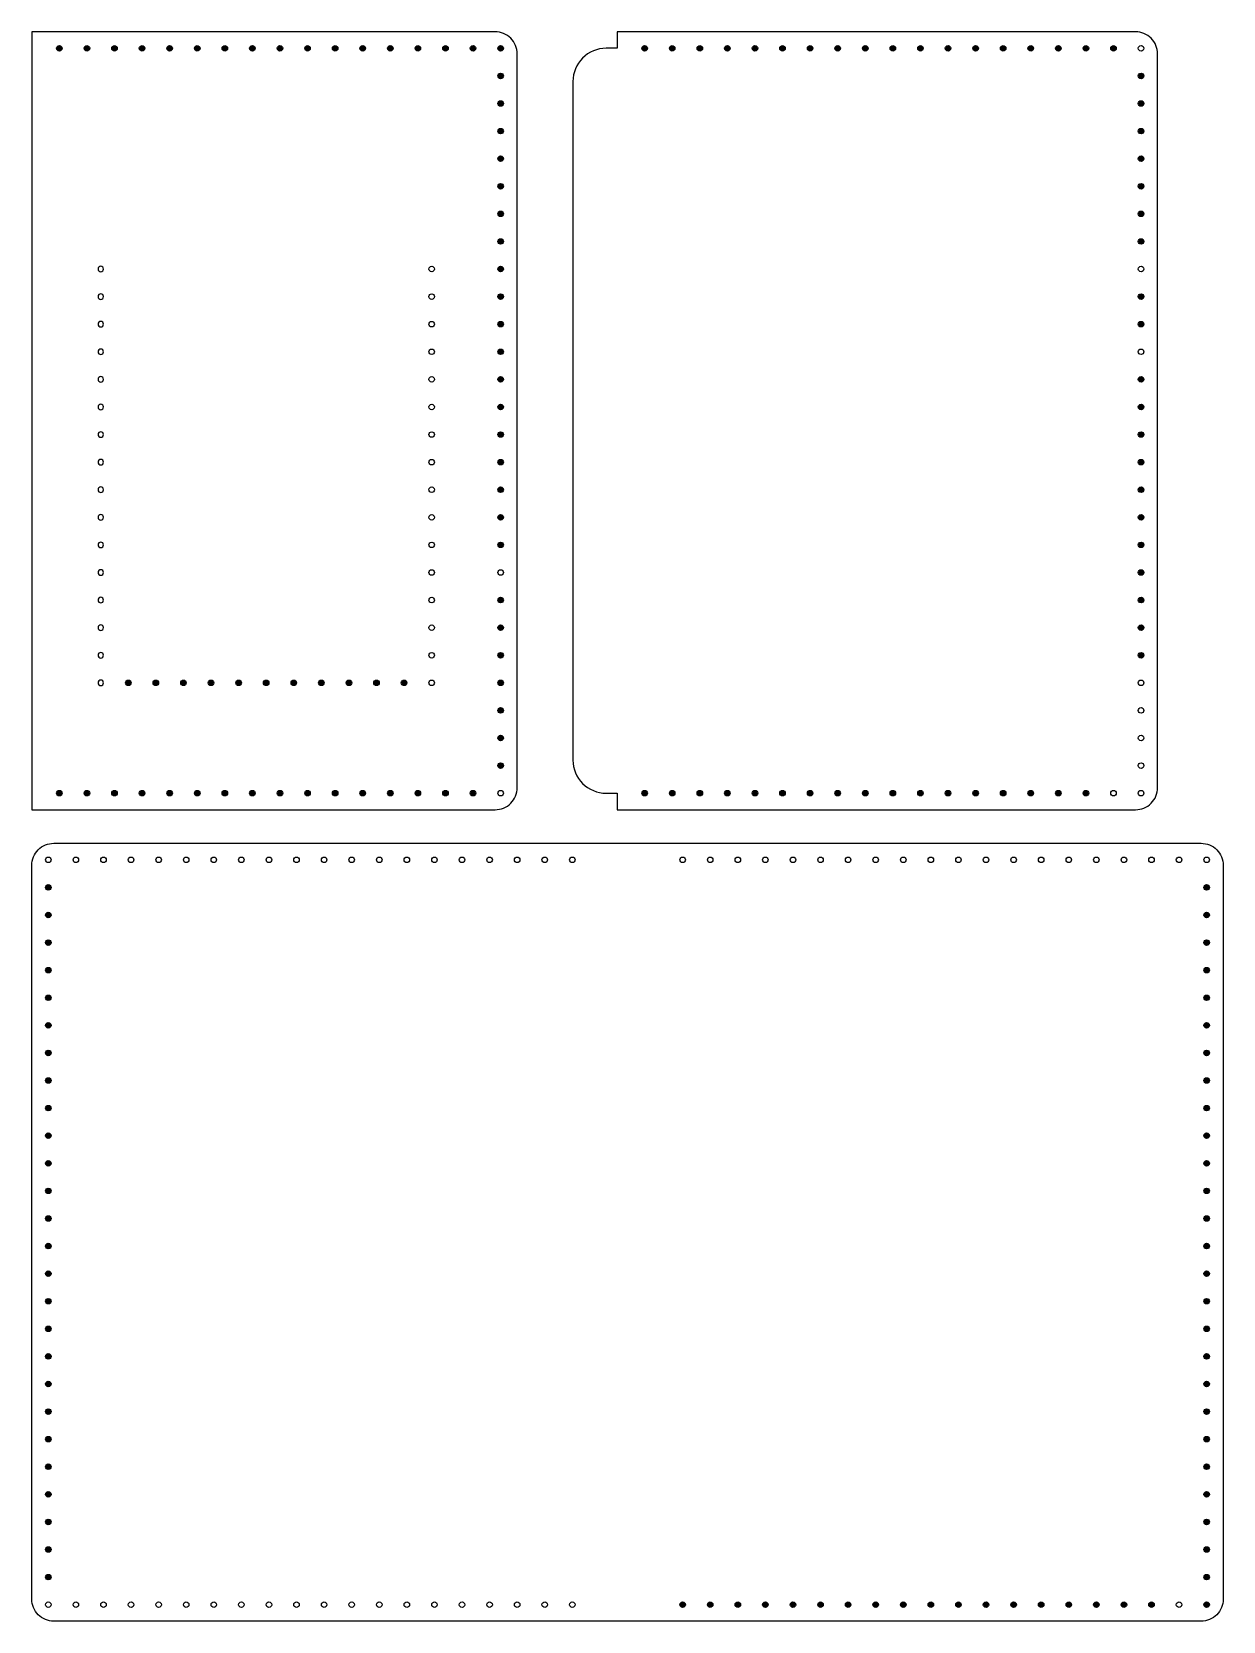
# Model space of a CAD drawing. Header units: inches. Extents: x 32 to 248, y 17 to 524.
# Drawn here: x 32.3 to 248.3, y 16.5 to 304.6 of the extents above; entities that cross this region are included whole.
import ezdxf

# ---------------------------------------------------------------- set-up
doc = ezdxf.new("R2010")
doc.units = ezdxf.units.IN
doc.header["$MEASUREMENT"] = 0

# ---------------------------------------------------------------- blocks, each defined once
blk = doc.blocks.new('*U39')
blk.add_circle((0, 0), 0.5)
blk = doc.blocks.new('*U40')
at = {"color": 0, "linetype": 'ByBlock', "lineweight": -2, "transparency": 16777216, "rotation": 180}
for p in [(150.28, 154.54), (155.28, 154.54), (160.28, 154.54), (165.28, 154.54), (170.28, 154.54), (175.28, 154.54), (180.28, 154.54), (185.28, 154.54), (190.28, 154.54), (195.28, 154.54), (200.28, 154.54), (205.28, 154.54), (210.28, 154.54), (215.28, 154.54), (220.28, 154.54), (225.28, 154.54), (230.28, 154.54), (235.28, 154.54), (240.28, 154.54), (245.28, 154.54)]:
    blk.add_blockref('*U39', p, dxfattribs=at)
blk = doc.blocks.new('*U45')
blk.add_circle((0, 0), 0.5)
blk = doc.blocks.new('*U47')
at = {"color": 0, "linetype": 'ByBlock', "lineweight": -2, "transparency": 16777216, "rotation": 180}
for p in [(150.28, 154.54), (155.28, 154.54), (160.28, 154.54), (165.28, 154.54), (170.28, 154.54), (175.28, 154.54), (180.28, 154.54), (185.28, 154.54), (190.28, 154.54), (195.28, 154.54), (200.28, 154.54), (205.28, 154.54), (210.28, 154.54), (215.28, 154.54), (220.28, 154.54), (225.28, 154.54), (230.28, 154.54), (235.28, 154.54), (240.28, 154.54), (245.28, 154.54)]:
    blk.add_blockref('*U45', p, dxfattribs=at)
blk = doc.blocks.new('*U48')
blk.add_circle((0, 0), 0.5)
blk = doc.blocks.new('*U49')
at = {"color": 0, "linetype": 'ByBlock', "lineweight": -2, "transparency": 16777216, "rotation": 90}
for p in [(104.78, 261.62), (104.78, 256.62), (104.78, 251.62), (104.78, 246.62), (104.78, 241.62), (104.78, 236.62), (104.78, 231.62), (104.78, 226.62), (104.78, 221.62), (104.78, 216.62), (104.78, 211.62), (104.78, 206.62), (104.78, 201.62), (104.78, 196.62), (104.78, 191.62), (104.78, 186.62)]:
    blk.add_blockref('*U48', p, dxfattribs=at)
blk = doc.blocks.new('*U50')
blk.add_circle((0, 0), 0.5)
blk = doc.blocks.new('*U52')
at = {"color": 0, "linetype": 'ByBlock', "lineweight": -2, "transparency": 16777216, "rotation": 90}
for p in [(104.78, 261.62), (104.78, 256.62), (104.78, 251.62), (104.78, 246.62), (104.78, 241.62), (104.78, 236.62), (104.78, 231.62), (104.78, 226.62), (104.78, 221.62), (104.78, 216.62), (104.78, 211.62), (104.78, 206.62), (104.78, 201.62), (104.78, 196.62), (104.78, 191.62), (104.78, 186.62)]:
    blk.add_blockref('*U50', p, dxfattribs=at)

msp = doc.modelspace()

# ---------------------------------------------------------------- hatches: boundary and pattern name
h = msp.add_hatch(color=256)
h.dxf.hatch_style = 1
h.paths.add_polyline_path([(36.78, 301.62, -1), (37.78, 301.62, -1)])
h = msp.add_hatch(color=256)
h.dxf.hatch_style = 1
h.paths.add_polyline_path([(41.78, 301.62, -1), (42.78, 301.62, -1)])
h = msp.add_hatch(color=256)
h.dxf.hatch_style = 1
h.paths.add_polyline_path([(46.78, 301.62, -1), (47.78, 301.62, -1)])
h = msp.add_hatch(color=256)
h.dxf.hatch_style = 1
h.paths.add_polyline_path([(51.78, 301.62, -1), (52.78, 301.62, -1)])
h = msp.add_hatch(color=256)
h.dxf.hatch_style = 1
h.paths.add_polyline_path([(56.78, 301.62, -1), (57.78, 301.62, -1)])
h = msp.add_hatch(color=256)
h.dxf.hatch_style = 1
h.paths.add_polyline_path([(61.78, 301.62, -1), (62.78, 301.62, -1)])
h = msp.add_hatch(color=256)
h.dxf.hatch_style = 1
h.paths.add_polyline_path([(66.78, 301.62, -1), (67.78, 301.62, -1)])
h = msp.add_hatch(color=256)
h.dxf.hatch_style = 1
h.paths.add_polyline_path([(71.78, 301.62, -1), (72.78, 301.62, -1)])
h = msp.add_hatch(color=256)
h.dxf.hatch_style = 1
h.paths.add_polyline_path([(76.78, 301.62, -1), (77.78, 301.62, -1)])
h = msp.add_hatch(color=256)
h.dxf.hatch_style = 1
h.paths.add_polyline_path([(81.78, 301.62, -1), (82.78, 301.62, -1)])
h = msp.add_hatch(color=256)
h.dxf.hatch_style = 1
h.paths.add_polyline_path([(86.78, 301.62, -1), (87.78, 301.62, -1)])
h = msp.add_hatch(color=256)
h.dxf.hatch_style = 1
h.paths.add_polyline_path([(91.78, 301.62, -1), (92.78, 301.62, -1)])
h = msp.add_hatch(color=256)
h.dxf.hatch_style = 1
h.paths.add_polyline_path([(96.78, 301.62, -1), (97.78, 301.62, -1)])
h = msp.add_hatch(color=256)
h.dxf.hatch_style = 1
h.paths.add_polyline_path([(101.78, 301.62, -1), (102.78, 301.62, -1)])
h = msp.add_hatch(color=256)
h.dxf.hatch_style = 1
h.paths.add_polyline_path([(106.78, 301.62, -1), (107.78, 301.62, -1)])
h = msp.add_hatch(color=256)
h.dxf.hatch_style = 1
h.paths.add_polyline_path([(111.78, 301.62, -1), (112.78, 301.62, -1)])
h = msp.add_hatch(color=256)
h.dxf.hatch_style = 1
h.paths.add_polyline_path([(116.78, 301.62, -1), (117.78, 301.62, -1)])
h = msp.add_hatch(color=256)
h.dxf.hatch_style = 1
h.paths.add_polyline_path([(117.78, 301.62, 1), (116.78, 301.62, 1)])
h = msp.add_hatch(color=256)
h.dxf.hatch_style = 1
h.paths.add_polyline_path([(142.89, 301.62, -1), (143.89, 301.62, -1)])
h = msp.add_hatch(color=256)
h.dxf.hatch_style = 1
h.paths.add_polyline_path([(147.89, 301.62, -1), (148.89, 301.62, -1)])
h = msp.add_hatch(color=256)
h.dxf.hatch_style = 1
h.paths.add_polyline_path([(152.89, 301.62, -1), (153.89, 301.62, -1)])
h = msp.add_hatch(color=256)
h.dxf.hatch_style = 1
h.paths.add_polyline_path([(157.89, 301.62, -1), (158.89, 301.62, -1)])
h = msp.add_hatch(color=256)
h.dxf.hatch_style = 1
h.paths.add_polyline_path([(162.89, 301.62, -1), (163.89, 301.62, -1)])
h = msp.add_hatch(color=256)
h.dxf.hatch_style = 1
h.paths.add_polyline_path([(167.89, 301.62, -1), (168.89, 301.62, -1)])
h = msp.add_hatch(color=256)
h.dxf.hatch_style = 1
h.paths.add_polyline_path([(172.89, 301.62, -1), (173.89, 301.62, -1)])
h = msp.add_hatch(color=256)
h.dxf.hatch_style = 1
h.paths.add_polyline_path([(177.89, 301.62, -1), (178.89, 301.62, -1)])
h = msp.add_hatch(color=256)
h.dxf.hatch_style = 1
h.paths.add_polyline_path([(182.89, 301.62, -1), (183.89, 301.62, -1)])
h = msp.add_hatch(color=256)
h.dxf.hatch_style = 1
h.paths.add_polyline_path([(187.89, 301.62, -1), (188.89, 301.62, -1)])
h = msp.add_hatch(color=256)
h.dxf.hatch_style = 1
h.paths.add_polyline_path([(192.89, 301.62, -1), (193.89, 301.62, -1)])
h = msp.add_hatch(color=256)
h.dxf.hatch_style = 1
h.paths.add_polyline_path([(197.89, 301.62, -1), (198.89, 301.62, -1)])
h = msp.add_hatch(color=256)
h.dxf.hatch_style = 1
h.paths.add_polyline_path([(202.89, 301.62, -1), (203.89, 301.62, -1)])
h = msp.add_hatch(color=256)
h.dxf.hatch_style = 1
h.paths.add_polyline_path([(207.89, 301.62, -1), (208.89, 301.62, -1)])
h = msp.add_hatch(color=256)
h.dxf.hatch_style = 1
h.paths.add_polyline_path([(212.89, 301.62, -1), (213.89, 301.62, -1)])
h = msp.add_hatch(color=256)
h.dxf.hatch_style = 1
h.paths.add_polyline_path([(217.89, 301.62, -1), (218.89, 301.62, -1)])
h = msp.add_hatch(color=256)
h.dxf.hatch_style = 1
h.paths.add_polyline_path([(222.89, 301.62, -1), (223.89, 301.62, -1)])
h = msp.add_hatch(color=256)
h.dxf.hatch_style = 1
h.paths.add_polyline_path([(227.89, 301.62, -1), (228.89, 301.62, -1)])
h = msp.add_hatch(color=256)
h.dxf.hatch_style = 1
h.paths.add_polyline_path([(116.78, 296.62, -1), (117.78, 296.62, -1)])
h = msp.add_hatch(color=256)
h.dxf.hatch_style = 1
h.paths.add_polyline_path([(117.78, 296.62, 1), (116.78, 296.62, 1)])
h = msp.add_hatch(color=256)
h.dxf.hatch_style = 1
h.paths.add_polyline_path([(232.89, 296.62, -1), (233.89, 296.62, -1)])
h = msp.add_hatch(color=256)
h.dxf.hatch_style = 1
h.paths.add_polyline_path([(233.89, 296.62, 1), (232.89, 296.62, 1)])
h = msp.add_hatch(color=256)
h.dxf.hatch_style = 1
h.paths.add_polyline_path([(116.78, 291.62, -1), (117.78, 291.62, -1)])
h = msp.add_hatch(color=256)
h.dxf.hatch_style = 1
h.paths.add_polyline_path([(117.78, 291.62, 1), (116.78, 291.62, 1)])
h = msp.add_hatch(color=256)
h.dxf.hatch_style = 1
h.paths.add_polyline_path([(232.89, 291.62, -1), (233.89, 291.62, -1)])
h = msp.add_hatch(color=256)
h.dxf.hatch_style = 1
h.paths.add_polyline_path([(233.89, 291.62, 1), (232.89, 291.62, 1)])
h = msp.add_hatch(color=256)
h.dxf.hatch_style = 1
h.paths.add_polyline_path([(116.78, 286.62, -1), (117.78, 286.62, -1)])
h = msp.add_hatch(color=256)
h.dxf.hatch_style = 1
h.paths.add_polyline_path([(117.78, 286.62, 1), (116.78, 286.62, 1)])
h = msp.add_hatch(color=256)
h.dxf.hatch_style = 1
h.paths.add_polyline_path([(232.89, 286.62, -1), (233.89, 286.62, -1)])
h = msp.add_hatch(color=256)
h.dxf.hatch_style = 1
h.paths.add_polyline_path([(233.89, 286.62, 1), (232.89, 286.62, 1)])
h = msp.add_hatch(color=256)
h.dxf.hatch_style = 1
h.paths.add_polyline_path([(116.78, 281.62, -1), (117.78, 281.62, -1)])
h = msp.add_hatch(color=256)
h.dxf.hatch_style = 1
h.paths.add_polyline_path([(117.78, 281.62, 1), (116.78, 281.62, 1)])
h = msp.add_hatch(color=256)
h.dxf.hatch_style = 1
h.paths.add_polyline_path([(232.89, 281.62, -1), (233.89, 281.62, -1)])
h = msp.add_hatch(color=256)
h.dxf.hatch_style = 1
h.paths.add_polyline_path([(233.89, 281.62, 1), (232.89, 281.62, 1)])
h = msp.add_hatch(color=256)
h.dxf.hatch_style = 1
h.paths.add_polyline_path([(116.78, 276.62, -1), (117.78, 276.62, -1)])
h = msp.add_hatch(color=256)
h.dxf.hatch_style = 1
h.paths.add_polyline_path([(117.78, 276.62, 1), (116.78, 276.62, 1)])
h = msp.add_hatch(color=256)
h.dxf.hatch_style = 1
h.paths.add_polyline_path([(232.89, 276.62, -1), (233.89, 276.62, -1)])
h = msp.add_hatch(color=256)
h.dxf.hatch_style = 1
h.paths.add_polyline_path([(233.89, 276.62, 1), (232.89, 276.62, 1)])
h = msp.add_hatch(color=256)
h.dxf.hatch_style = 1
h.paths.add_polyline_path([(116.78, 271.62, -1), (117.78, 271.62, -1)])
h = msp.add_hatch(color=256)
h.dxf.hatch_style = 1
h.paths.add_polyline_path([(117.78, 271.62, 1), (116.78, 271.62, 1)])
h = msp.add_hatch(color=256)
h.dxf.hatch_style = 1
h.paths.add_polyline_path([(232.89, 271.62, -1), (233.89, 271.62, -1)])
h = msp.add_hatch(color=256)
h.dxf.hatch_style = 1
h.paths.add_polyline_path([(233.89, 271.62, 1), (232.89, 271.62, 1)])
h = msp.add_hatch(color=256)
h.dxf.hatch_style = 1
h.paths.add_polyline_path([(116.78, 266.62, -1), (117.78, 266.62, -1)])
h = msp.add_hatch(color=256)
h.dxf.hatch_style = 1
h.paths.add_polyline_path([(117.78, 266.62, 1), (116.78, 266.62, 1)])
h = msp.add_hatch(color=256)
h.dxf.hatch_style = 1
h.paths.add_polyline_path([(232.89, 266.62, -1), (233.89, 266.62, -1)])
h = msp.add_hatch(color=256)
h.dxf.hatch_style = 1
h.paths.add_polyline_path([(233.89, 266.62, 1), (232.89, 266.62, 1)])
h = msp.add_hatch(color=256)
h.dxf.hatch_style = 1
h.paths.add_polyline_path([(116.78, 261.62, -1), (117.78, 261.62, -1)])
h = msp.add_hatch(color=256)
h.dxf.hatch_style = 1
h.paths.add_polyline_path([(117.78, 261.62, 1), (116.78, 261.62, 1)])
h = msp.add_hatch(color=256)
h.dxf.hatch_style = 1
h.paths.add_polyline_path([(116.78, 256.62, -1), (117.78, 256.62, -1)])
h = msp.add_hatch(color=256)
h.dxf.hatch_style = 1
h.paths.add_polyline_path([(117.78, 256.62, 1), (116.78, 256.62, 1)])
h = msp.add_hatch(color=256)
h.dxf.hatch_style = 1
h.paths.add_polyline_path([(232.89, 256.62, -1), (233.89, 256.62, -1)])
h = msp.add_hatch(color=256)
h.dxf.hatch_style = 1
h.paths.add_polyline_path([(233.89, 256.62, 1), (232.89, 256.62, 1)])
h = msp.add_hatch(color=256)
h.dxf.hatch_style = 1
h.paths.add_polyline_path([(116.78, 251.62, -1), (117.78, 251.62, -1)])
h = msp.add_hatch(color=256)
h.dxf.hatch_style = 1
h.paths.add_polyline_path([(117.78, 251.62, 1), (116.78, 251.62, 1)])
h = msp.add_hatch(color=256)
h.dxf.hatch_style = 1
h.paths.add_polyline_path([(232.89, 251.62, -1), (233.89, 251.62, -1)])
h = msp.add_hatch(color=256)
h.dxf.hatch_style = 1
h.paths.add_polyline_path([(233.89, 251.62, 1), (232.89, 251.62, 1)])
h = msp.add_hatch(color=256)
h.dxf.hatch_style = 1
h.paths.add_polyline_path([(116.78, 246.62, -1), (117.78, 246.62, -1)])
h = msp.add_hatch(color=256)
h.dxf.hatch_style = 1
h.paths.add_polyline_path([(116.78, 241.62, -1), (117.78, 241.62, -1)])
h = msp.add_hatch(color=256)
h.dxf.hatch_style = 1
h.paths.add_polyline_path([(117.78, 241.62, 1), (116.78, 241.62, 1)])
h = msp.add_hatch(color=256)
h.dxf.hatch_style = 1
h.paths.add_polyline_path([(232.89, 241.62, -1), (233.89, 241.62, -1)])
h = msp.add_hatch(color=256)
h.dxf.hatch_style = 1
h.paths.add_polyline_path([(233.89, 241.62, 1), (232.89, 241.62, 1)])
h = msp.add_hatch(color=256)
h.dxf.hatch_style = 1
h.paths.add_polyline_path([(116.78, 236.62, -1), (117.78, 236.62, -1)])
h = msp.add_hatch(color=256)
h.dxf.hatch_style = 1
h.paths.add_polyline_path([(117.78, 236.62, 1), (116.78, 236.62, 1)])
h = msp.add_hatch(color=256)
h.dxf.hatch_style = 1
h.paths.add_polyline_path([(232.89, 236.62, -1), (233.89, 236.62, -1)])
h = msp.add_hatch(color=256)
h.dxf.hatch_style = 1
h.paths.add_polyline_path([(233.89, 236.62, 1), (232.89, 236.62, 1)])
h = msp.add_hatch(color=256)
h.dxf.hatch_style = 1
h.paths.add_polyline_path([(116.78, 231.62, -1), (117.78, 231.62, -1)])
h = msp.add_hatch(color=256)
h.dxf.hatch_style = 1
h.paths.add_polyline_path([(117.78, 231.62, 1), (116.78, 231.62, 1)])
h = msp.add_hatch(color=256)
h.dxf.hatch_style = 1
h.paths.add_polyline_path([(232.89, 231.62, -1), (233.89, 231.62, -1)])
h = msp.add_hatch(color=256)
h.dxf.hatch_style = 1
h.paths.add_polyline_path([(233.89, 231.62, 1), (232.89, 231.62, 1)])
h = msp.add_hatch(color=256)
h.dxf.hatch_style = 1
h.paths.add_polyline_path([(116.78, 226.62, -1), (117.78, 226.62, -1)])
h = msp.add_hatch(color=256)
h.dxf.hatch_style = 1
h.paths.add_polyline_path([(117.78, 226.62, 1), (116.78, 226.62, 1)])
h = msp.add_hatch(color=256)
h.dxf.hatch_style = 1
h.paths.add_polyline_path([(232.89, 226.62, -1), (233.89, 226.62, -1)])
h = msp.add_hatch(color=256)
h.dxf.hatch_style = 1
h.paths.add_polyline_path([(233.89, 226.62, 1), (232.89, 226.62, 1)])
h = msp.add_hatch(color=256)
h.dxf.hatch_style = 1
h.paths.add_polyline_path([(116.78, 221.62, -1), (117.78, 221.62, -1)])
h = msp.add_hatch(color=256)
h.dxf.hatch_style = 1
h.paths.add_polyline_path([(117.78, 221.62, 1), (116.78, 221.62, 1)])
h = msp.add_hatch(color=256)
h.dxf.hatch_style = 1
h.paths.add_polyline_path([(232.89, 221.62, -1), (233.89, 221.62, -1)])
h = msp.add_hatch(color=256)
h.dxf.hatch_style = 1
h.paths.add_polyline_path([(233.89, 221.62, 1), (232.89, 221.62, 1)])
h = msp.add_hatch(color=256)
h.dxf.hatch_style = 1
h.paths.add_polyline_path([(116.78, 216.62, -1), (117.78, 216.62, -1)])
h = msp.add_hatch(color=256)
h.dxf.hatch_style = 1
h.paths.add_polyline_path([(117.78, 216.62, 1), (116.78, 216.62, 1)])
h = msp.add_hatch(color=256)
h.dxf.hatch_style = 1
h.paths.add_polyline_path([(232.89, 216.62, -1), (233.89, 216.62, -1)])
h = msp.add_hatch(color=256)
h.dxf.hatch_style = 1
h.paths.add_polyline_path([(233.89, 216.62, 1), (232.89, 216.62, 1)])
h = msp.add_hatch(color=256)
h.dxf.hatch_style = 1
h.paths.add_polyline_path([(116.78, 211.62, -1), (117.78, 211.62, -1)])
h = msp.add_hatch(color=256)
h.dxf.hatch_style = 1
h.paths.add_polyline_path([(117.78, 211.62, 1), (116.78, 211.62, 1)])
h = msp.add_hatch(color=256)
h.dxf.hatch_style = 1
h.paths.add_polyline_path([(232.89, 211.62, -1), (233.89, 211.62, -1)])
h = msp.add_hatch(color=256)
h.dxf.hatch_style = 1
h.paths.add_polyline_path([(233.89, 211.62, 1), (232.89, 211.62, 1)])
h = msp.add_hatch(color=256)
h.dxf.hatch_style = 1
h.paths.add_polyline_path([(232.89, 206.62, -1), (233.89, 206.62, -1)])
h = msp.add_hatch(color=256)
h.dxf.hatch_style = 1
h.paths.add_polyline_path([(233.89, 206.62, 1), (232.89, 206.62, 1)])
h = msp.add_hatch(color=256)
h.dxf.hatch_style = 1
h.paths.add_polyline_path([(116.78, 201.62, -1), (117.78, 201.62, -1)])
h = msp.add_hatch(color=256)
h.dxf.hatch_style = 1
h.paths.add_polyline_path([(117.78, 201.62, 1), (116.78, 201.62, 1)])
h = msp.add_hatch(color=256)
h.dxf.hatch_style = 1
h.paths.add_polyline_path([(232.89, 201.62, -1), (233.89, 201.62, -1)])
h = msp.add_hatch(color=256)
h.dxf.hatch_style = 1
h.paths.add_polyline_path([(233.89, 201.62, 1), (232.89, 201.62, 1)])
h = msp.add_hatch(color=256)
h.dxf.hatch_style = 1
h.paths.add_polyline_path([(116.78, 196.62, -1), (117.78, 196.62, -1)])
h = msp.add_hatch(color=256)
h.dxf.hatch_style = 1
h.paths.add_polyline_path([(117.78, 196.62, 1), (116.78, 196.62, 1)])
h = msp.add_hatch(color=256)
h.dxf.hatch_style = 1
h.paths.add_polyline_path([(232.89, 196.62, -1), (233.89, 196.62, -1)])
h = msp.add_hatch(color=256)
h.dxf.hatch_style = 1
h.paths.add_polyline_path([(233.89, 196.62, 1), (232.89, 196.62, 1)])
h = msp.add_hatch(color=256)
h.dxf.hatch_style = 1
h.paths.add_polyline_path([(116.78, 191.62, -1), (117.78, 191.62, -1)])
h = msp.add_hatch(color=256)
h.dxf.hatch_style = 1
h.paths.add_polyline_path([(117.78, 191.62, 1), (116.78, 191.62, 1)])
h = msp.add_hatch(color=256)
h.dxf.hatch_style = 1
h.paths.add_polyline_path([(232.89, 191.62, -1), (233.89, 191.62, -1)])
h = msp.add_hatch(color=256)
h.dxf.hatch_style = 1
h.paths.add_polyline_path([(233.89, 191.62, 1), (232.89, 191.62, 1)])
h = msp.add_hatch(color=256)
h.dxf.hatch_style = 1
h.paths.add_polyline_path([(50.28, 186.62, 1), (49.28, 186.62, 1)])
h = msp.add_hatch(color=256)
h.dxf.hatch_style = 1
h.paths.add_polyline_path([(55.28, 186.62, 1), (54.28, 186.62, 1)])
h = msp.add_hatch(color=256)
h.dxf.hatch_style = 1
h.paths.add_polyline_path([(60.28, 186.62, 1), (59.28, 186.62, 1)])
h = msp.add_hatch(color=256)
h.dxf.hatch_style = 1
h.paths.add_polyline_path([(65.28, 186.62, 1), (64.28, 186.62, 1)])
h = msp.add_hatch(color=256)
h.dxf.hatch_style = 1
h.paths.add_polyline_path([(70.28, 186.62, 1), (69.28, 186.62, 1)])
h = msp.add_hatch(color=256)
h.dxf.hatch_style = 1
h.paths.add_polyline_path([(75.28, 186.62, 1), (74.28, 186.62, 1)])
h = msp.add_hatch(color=256)
h.dxf.hatch_style = 1
h.paths.add_polyline_path([(80.28, 186.62, 1), (79.28, 186.62, 1)])
h = msp.add_hatch(color=256)
h.dxf.hatch_style = 1
h.paths.add_polyline_path([(85.28, 186.62, 1), (84.28, 186.62, 1)])
h = msp.add_hatch(color=256)
h.dxf.hatch_style = 1
h.paths.add_polyline_path([(90.28, 186.62, 1), (89.28, 186.62, 1)])
h = msp.add_hatch(color=256)
h.dxf.hatch_style = 1
h.paths.add_polyline_path([(95.28, 186.62, 1), (94.28, 186.62, 1)])
h = msp.add_hatch(color=256)
h.dxf.hatch_style = 1
h.paths.add_polyline_path([(100.28, 186.62, 1), (99.28, 186.62, 1)])
h = msp.add_hatch(color=256)
h.dxf.hatch_style = 1
h.paths.add_polyline_path([(116.78, 186.62, -1), (117.78, 186.62, -1)])
h = msp.add_hatch(color=256)
h.dxf.hatch_style = 1
h.paths.add_polyline_path([(117.78, 186.62, 1), (116.78, 186.62, 1)])
h = msp.add_hatch(color=256)
h.dxf.hatch_style = 1
h.paths.add_polyline_path([(116.78, 181.62, -1), (117.78, 181.62, -1)])
h = msp.add_hatch(color=256)
h.dxf.hatch_style = 1
h.paths.add_polyline_path([(117.78, 181.62, 1), (116.78, 181.62, 1)])
h = msp.add_hatch(color=256)
h.dxf.hatch_style = 1
h.paths.add_polyline_path([(116.78, 176.62, -1), (117.78, 176.62, -1)])
h = msp.add_hatch(color=256)
h.dxf.hatch_style = 1
h.paths.add_polyline_path([(117.78, 176.62, 1), (116.78, 176.62, 1)])
h = msp.add_hatch(color=256)
h.dxf.hatch_style = 1
h.paths.add_polyline_path([(116.78, 171.62, -1), (117.78, 171.62, -1)])
h = msp.add_hatch(color=256)
h.dxf.hatch_style = 1
h.paths.add_polyline_path([(117.78, 171.62, 1), (116.78, 171.62, 1)])
h = msp.add_hatch(color=256)
h.dxf.hatch_style = 1
h.paths.add_polyline_path([(36.78, 166.62, -1), (37.78, 166.62, -1)])
h = msp.add_hatch(color=256)
h.dxf.hatch_style = 1
h.paths.add_polyline_path([(41.78, 166.62, -1), (42.78, 166.62, -1)])
h = msp.add_hatch(color=256)
h.dxf.hatch_style = 1
h.paths.add_polyline_path([(46.78, 166.62, -1), (47.78, 166.62, -1)])
h = msp.add_hatch(color=256)
h.dxf.hatch_style = 1
h.paths.add_polyline_path([(51.78, 166.62, -1), (52.78, 166.62, -1)])
h = msp.add_hatch(color=256)
h.dxf.hatch_style = 1
h.paths.add_polyline_path([(56.78, 166.62, -1), (57.78, 166.62, -1)])
h = msp.add_hatch(color=256)
h.dxf.hatch_style = 1
h.paths.add_polyline_path([(61.78, 166.62, -1), (62.78, 166.62, -1)])
h = msp.add_hatch(color=256)
h.dxf.hatch_style = 1
h.paths.add_polyline_path([(66.78, 166.62, -1), (67.78, 166.62, -1)])
h = msp.add_hatch(color=256)
h.dxf.hatch_style = 1
h.paths.add_polyline_path([(71.78, 166.62, -1), (72.78, 166.62, -1)])
h = msp.add_hatch(color=256)
h.dxf.hatch_style = 1
h.paths.add_polyline_path([(76.78, 166.62, -1), (77.78, 166.62, -1)])
h = msp.add_hatch(color=256)
h.dxf.hatch_style = 1
h.paths.add_polyline_path([(81.78, 166.62, -1), (82.78, 166.62, -1)])
h = msp.add_hatch(color=256)
h.dxf.hatch_style = 1
h.paths.add_polyline_path([(86.78, 166.62, -1), (87.78, 166.62, -1)])
h = msp.add_hatch(color=256)
h.dxf.hatch_style = 1
h.paths.add_polyline_path([(91.78, 166.62, -1), (92.78, 166.62, -1)])
h = msp.add_hatch(color=256)
h.dxf.hatch_style = 1
h.paths.add_polyline_path([(96.78, 166.62, -1), (97.78, 166.62, -1)])
h = msp.add_hatch(color=256)
h.dxf.hatch_style = 1
h.paths.add_polyline_path([(101.78, 166.62, -1), (102.78, 166.62, -1)])
h = msp.add_hatch(color=256)
h.dxf.hatch_style = 1
h.paths.add_polyline_path([(106.78, 166.62, -1), (107.78, 166.62, -1)])
h = msp.add_hatch(color=256)
h.dxf.hatch_style = 1
h.paths.add_polyline_path([(111.78, 166.62, -1), (112.78, 166.62, -1)])
h = msp.add_hatch(color=256)
h.dxf.hatch_style = 1
h.paths.add_polyline_path([(142.89, 166.62, -1), (143.89, 166.62, -1)])
h = msp.add_hatch(color=256)
h.dxf.hatch_style = 1
h.paths.add_polyline_path([(147.89, 166.62, -1), (148.89, 166.62, -1)])
h = msp.add_hatch(color=256)
h.dxf.hatch_style = 1
h.paths.add_polyline_path([(152.89, 166.62, -1), (153.89, 166.62, -1)])
h = msp.add_hatch(color=256)
h.dxf.hatch_style = 1
h.paths.add_polyline_path([(157.89, 166.62, -1), (158.89, 166.62, -1)])
h = msp.add_hatch(color=256)
h.dxf.hatch_style = 1
h.paths.add_polyline_path([(162.89, 166.62, -1), (163.89, 166.62, -1)])
h = msp.add_hatch(color=256)
h.dxf.hatch_style = 1
h.paths.add_polyline_path([(167.89, 166.62, -1), (168.89, 166.62, -1)])
h = msp.add_hatch(color=256)
h.dxf.hatch_style = 1
h.paths.add_polyline_path([(172.89, 166.62, -1), (173.89, 166.62, -1)])
h = msp.add_hatch(color=256)
h.dxf.hatch_style = 1
h.paths.add_polyline_path([(177.89, 166.62, -1), (178.89, 166.62, -1)])
h = msp.add_hatch(color=256)
h.dxf.hatch_style = 1
h.paths.add_polyline_path([(182.89, 166.62, -1), (183.89, 166.62, -1)])
h = msp.add_hatch(color=256)
h.dxf.hatch_style = 1
h.paths.add_polyline_path([(187.89, 166.62, -1), (188.89, 166.62, -1)])
h = msp.add_hatch(color=256)
h.dxf.hatch_style = 1
h.paths.add_polyline_path([(192.89, 166.62, -1), (193.89, 166.62, -1)])
h = msp.add_hatch(color=256)
h.dxf.hatch_style = 1
h.paths.add_polyline_path([(197.89, 166.62, -1), (198.89, 166.62, -1)])
h = msp.add_hatch(color=256)
h.dxf.hatch_style = 1
h.paths.add_polyline_path([(202.89, 166.62, -1), (203.89, 166.62, -1)])
h = msp.add_hatch(color=256)
h.dxf.hatch_style = 1
h.paths.add_polyline_path([(207.89, 166.62, -1), (208.89, 166.62, -1)])
h = msp.add_hatch(color=256)
h.dxf.hatch_style = 1
h.paths.add_polyline_path([(212.89, 166.62, -1), (213.89, 166.62, -1)])
h = msp.add_hatch(color=256)
h.dxf.hatch_style = 1
h.paths.add_polyline_path([(217.89, 166.62, -1), (218.89, 166.62, -1)])
h = msp.add_hatch(color=256)
h.dxf.hatch_style = 1
h.paths.add_polyline_path([(222.89, 166.62, -1), (223.89, 166.62, -1)])
h = msp.add_hatch(color=256)
h.dxf.hatch_style = 1
h.paths.add_polyline_path([(34.78, 149.54, -1), (35.78, 149.54, -1)])
h = msp.add_hatch(color=256)
h.dxf.hatch_style = 1
h.paths.add_polyline_path([(244.78, 149.54, -1), (245.78, 149.54, -1)])
h = msp.add_hatch(color=256)
h.dxf.hatch_style = 1
h.paths.add_polyline_path([(245.78, 149.54, 1), (244.78, 149.54, 1)])
h = msp.add_hatch(color=256)
h.dxf.hatch_style = 1
h.paths.add_polyline_path([(34.78, 144.54, -1), (35.78, 144.54, -1)])
h = msp.add_hatch(color=256)
h.dxf.hatch_style = 1
h.paths.add_polyline_path([(244.78, 144.54, -1), (245.78, 144.54, -1)])
h = msp.add_hatch(color=256)
h.dxf.hatch_style = 1
h.paths.add_polyline_path([(245.78, 144.54, 1), (244.78, 144.54, 1)])
h = msp.add_hatch(color=256)
h.dxf.hatch_style = 1
h.paths.add_polyline_path([(34.78, 139.54, -1), (35.78, 139.54, -1)])
h = msp.add_hatch(color=256)
h.dxf.hatch_style = 1
h.paths.add_polyline_path([(244.78, 139.54, -1), (245.78, 139.54, -1)])
h = msp.add_hatch(color=256)
h.dxf.hatch_style = 1
h.paths.add_polyline_path([(245.78, 139.54, 1), (244.78, 139.54, 1)])
h = msp.add_hatch(color=256)
h.dxf.hatch_style = 1
h.paths.add_polyline_path([(34.78, 134.54, -1), (35.78, 134.54, -1)])
h = msp.add_hatch(color=256)
h.dxf.hatch_style = 1
h.paths.add_polyline_path([(244.78, 134.54, -1), (245.78, 134.54, -1)])
h = msp.add_hatch(color=256)
h.dxf.hatch_style = 1
h.paths.add_polyline_path([(245.78, 134.54, 1), (244.78, 134.54, 1)])
h = msp.add_hatch(color=256)
h.dxf.hatch_style = 1
h.paths.add_polyline_path([(34.78, 129.54, -1), (35.78, 129.54, -1)])
h = msp.add_hatch(color=256)
h.dxf.hatch_style = 1
h.paths.add_polyline_path([(244.78, 129.54, -1), (245.78, 129.54, -1)])
h = msp.add_hatch(color=256)
h.dxf.hatch_style = 1
h.paths.add_polyline_path([(245.78, 129.54, 1), (244.78, 129.54, 1)])
h = msp.add_hatch(color=256)
h.dxf.hatch_style = 1
h.paths.add_polyline_path([(34.78, 124.54, -1), (35.78, 124.54, -1)])
h = msp.add_hatch(color=256)
h.dxf.hatch_style = 1
h.paths.add_polyline_path([(244.78, 124.54, -1), (245.78, 124.54, -1)])
h = msp.add_hatch(color=256)
h.dxf.hatch_style = 1
h.paths.add_polyline_path([(245.78, 124.54, 1), (244.78, 124.54, 1)])
h = msp.add_hatch(color=256)
h.dxf.hatch_style = 1
h.paths.add_polyline_path([(34.78, 119.54, -1), (35.78, 119.54, -1)])
h = msp.add_hatch(color=256)
h.dxf.hatch_style = 1
h.paths.add_polyline_path([(244.78, 119.54, -1), (245.78, 119.54, -1)])
h = msp.add_hatch(color=256)
h.dxf.hatch_style = 1
h.paths.add_polyline_path([(245.78, 119.54, 1), (244.78, 119.54, 1)])
h = msp.add_hatch(color=256)
h.dxf.hatch_style = 1
h.paths.add_polyline_path([(34.78, 114.54, -1), (35.78, 114.54, -1)])
h = msp.add_hatch(color=256)
h.dxf.hatch_style = 1
h.paths.add_polyline_path([(244.78, 114.54, -1), (245.78, 114.54, -1)])
h = msp.add_hatch(color=256)
h.dxf.hatch_style = 1
h.paths.add_polyline_path([(245.78, 114.54, 1), (244.78, 114.54, 1)])
h = msp.add_hatch(color=256)
h.dxf.hatch_style = 1
h.paths.add_polyline_path([(34.78, 109.54, -1), (35.78, 109.54, -1)])
h = msp.add_hatch(color=256)
h.dxf.hatch_style = 1
h.paths.add_polyline_path([(244.78, 109.54, -1), (245.78, 109.54, -1)])
h = msp.add_hatch(color=256)
h.dxf.hatch_style = 1
h.paths.add_polyline_path([(245.78, 109.54, 1), (244.78, 109.54, 1)])
h = msp.add_hatch(color=256)
h.dxf.hatch_style = 1
h.paths.add_polyline_path([(34.78, 104.54, -1), (35.78, 104.54, -1)])
h = msp.add_hatch(color=256)
h.dxf.hatch_style = 1
h.paths.add_polyline_path([(244.78, 104.54, -1), (245.78, 104.54, -1)])
h = msp.add_hatch(color=256)
h.dxf.hatch_style = 1
h.paths.add_polyline_path([(245.78, 104.54, 1), (244.78, 104.54, 1)])
h = msp.add_hatch(color=256)
h.dxf.hatch_style = 1
h.paths.add_polyline_path([(34.78, 99.54, -1), (35.78, 99.54, -1)])
h = msp.add_hatch(color=256)
h.dxf.hatch_style = 1
h.paths.add_polyline_path([(244.78, 99.54, -1), (245.78, 99.54, -1)])
h = msp.add_hatch(color=256)
h.dxf.hatch_style = 1
h.paths.add_polyline_path([(245.78, 99.54, 1), (244.78, 99.54, 1)])
h = msp.add_hatch(color=256)
h.dxf.hatch_style = 1
h.paths.add_polyline_path([(34.78, 94.54, -1), (35.78, 94.54, -1)])
h = msp.add_hatch(color=256)
h.dxf.hatch_style = 1
h.paths.add_polyline_path([(244.78, 94.54, -1), (245.78, 94.54, -1)])
h = msp.add_hatch(color=256)
h.dxf.hatch_style = 1
h.paths.add_polyline_path([(245.78, 94.54, 1), (244.78, 94.54, 1)])
h = msp.add_hatch(color=256)
h.dxf.hatch_style = 1
h.paths.add_polyline_path([(34.78, 89.54, -1), (35.78, 89.54, -1)])
h = msp.add_hatch(color=256)
h.dxf.hatch_style = 1
h.paths.add_polyline_path([(244.78, 89.54, -1), (245.78, 89.54, -1)])
h = msp.add_hatch(color=256)
h.dxf.hatch_style = 1
h.paths.add_polyline_path([(245.78, 89.54, 1), (244.78, 89.54, 1)])
h = msp.add_hatch(color=256)
h.dxf.hatch_style = 1
h.paths.add_polyline_path([(34.78, 84.54, -1), (35.78, 84.54, -1)])
h = msp.add_hatch(color=256)
h.dxf.hatch_style = 1
h.paths.add_polyline_path([(244.78, 84.54, -1), (245.78, 84.54, -1)])
h = msp.add_hatch(color=256)
h.dxf.hatch_style = 1
h.paths.add_polyline_path([(245.78, 84.54, 1), (244.78, 84.54, 1)])
h = msp.add_hatch(color=256)
h.dxf.hatch_style = 1
h.paths.add_polyline_path([(34.78, 79.54, -1), (35.78, 79.54, -1)])
h = msp.add_hatch(color=256)
h.dxf.hatch_style = 1
h.paths.add_polyline_path([(244.78, 79.54, -1), (245.78, 79.54, -1)])
h = msp.add_hatch(color=256)
h.dxf.hatch_style = 1
h.paths.add_polyline_path([(245.78, 79.54, 1), (244.78, 79.54, 1)])
h = msp.add_hatch(color=256)
h.dxf.hatch_style = 1
h.paths.add_polyline_path([(34.78, 74.54, -1), (35.78, 74.54, -1)])
h = msp.add_hatch(color=256)
h.dxf.hatch_style = 1
h.paths.add_polyline_path([(244.78, 74.54, -1), (245.78, 74.54, -1)])
h = msp.add_hatch(color=256)
h.dxf.hatch_style = 1
h.paths.add_polyline_path([(245.78, 74.54, 1), (244.78, 74.54, 1)])
h = msp.add_hatch(color=256)
h.dxf.hatch_style = 1
h.paths.add_polyline_path([(34.78, 69.54, -1), (35.78, 69.54, -1)])
h = msp.add_hatch(color=256)
h.dxf.hatch_style = 1
h.paths.add_polyline_path([(244.78, 69.54, -1), (245.78, 69.54, -1)])
h = msp.add_hatch(color=256)
h.dxf.hatch_style = 1
h.paths.add_polyline_path([(245.78, 69.54, 1), (244.78, 69.54, 1)])
h = msp.add_hatch(color=256)
h.dxf.hatch_style = 1
h.paths.add_polyline_path([(34.78, 64.54, -1), (35.78, 64.54, -1)])
h = msp.add_hatch(color=256)
h.dxf.hatch_style = 1
h.paths.add_polyline_path([(244.78, 64.54, -1), (245.78, 64.54, -1)])
h = msp.add_hatch(color=256)
h.dxf.hatch_style = 1
h.paths.add_polyline_path([(245.78, 64.54, 1), (244.78, 64.54, 1)])
h = msp.add_hatch(color=256)
h.dxf.hatch_style = 1
h.paths.add_polyline_path([(34.78, 59.54, -1), (35.78, 59.54, -1)])
h = msp.add_hatch(color=256)
h.dxf.hatch_style = 1
h.paths.add_polyline_path([(244.78, 59.54, -1), (245.78, 59.54, -1)])
h = msp.add_hatch(color=256)
h.dxf.hatch_style = 1
h.paths.add_polyline_path([(245.78, 59.54, 1), (244.78, 59.54, 1)])
h = msp.add_hatch(color=256)
h.dxf.hatch_style = 1
h.paths.add_polyline_path([(34.78, 54.54, -1), (35.78, 54.54, -1)])
h = msp.add_hatch(color=256)
h.dxf.hatch_style = 1
h.paths.add_polyline_path([(244.78, 54.54, -1), (245.78, 54.54, -1)])
h = msp.add_hatch(color=256)
h.dxf.hatch_style = 1
h.paths.add_polyline_path([(245.78, 54.54, 1), (244.78, 54.54, 1)])
h = msp.add_hatch(color=256)
h.dxf.hatch_style = 1
h.paths.add_polyline_path([(34.78, 49.54, -1), (35.78, 49.54, -1)])
h = msp.add_hatch(color=256)
h.dxf.hatch_style = 1
h.paths.add_polyline_path([(244.78, 49.54, -1), (245.78, 49.54, -1)])
h = msp.add_hatch(color=256)
h.dxf.hatch_style = 1
h.paths.add_polyline_path([(245.78, 49.54, 1), (244.78, 49.54, 1)])
h = msp.add_hatch(color=256)
h.dxf.hatch_style = 1
h.paths.add_polyline_path([(34.78, 44.54, -1), (35.78, 44.54, -1)])
h = msp.add_hatch(color=256)
h.dxf.hatch_style = 1
h.paths.add_polyline_path([(244.78, 44.54, -1), (245.78, 44.54, -1)])
h = msp.add_hatch(color=256)
h.dxf.hatch_style = 1
h.paths.add_polyline_path([(245.78, 44.54, 1), (244.78, 44.54, 1)])
h = msp.add_hatch(color=256)
h.dxf.hatch_style = 1
h.paths.add_polyline_path([(34.78, 39.54, -1), (35.78, 39.54, -1)])
h = msp.add_hatch(color=256)
h.dxf.hatch_style = 1
h.paths.add_polyline_path([(244.78, 39.54, -1), (245.78, 39.54, -1)])
h = msp.add_hatch(color=256)
h.dxf.hatch_style = 1
h.paths.add_polyline_path([(245.78, 39.54, 1), (244.78, 39.54, 1)])
h = msp.add_hatch(color=256)
h.dxf.hatch_style = 1
h.paths.add_polyline_path([(34.78, 34.54, -1), (35.78, 34.54, -1)])
h = msp.add_hatch(color=256)
h.dxf.hatch_style = 1
h.paths.add_polyline_path([(244.78, 34.54, -1), (245.78, 34.54, -1)])
h = msp.add_hatch(color=256)
h.dxf.hatch_style = 1
h.paths.add_polyline_path([(245.78, 34.54, 1), (244.78, 34.54, 1)])
h = msp.add_hatch(color=256)
h.dxf.hatch_style = 1
h.paths.add_polyline_path([(34.78, 29.54, -1), (35.78, 29.54, -1)])
h = msp.add_hatch(color=256)
h.dxf.hatch_style = 1
h.paths.add_polyline_path([(244.78, 29.54, -1), (245.78, 29.54, -1)])
h = msp.add_hatch(color=256)
h.dxf.hatch_style = 1
h.paths.add_polyline_path([(245.78, 29.54, 1), (244.78, 29.54, 1)])
h = msp.add_hatch(color=256)
h.dxf.hatch_style = 1
h.paths.add_polyline_path([(34.78, 24.54, -1), (35.78, 24.54, -1)])
h = msp.add_hatch(color=256)
h.dxf.hatch_style = 1
h.paths.add_polyline_path([(244.78, 24.54, -1), (245.78, 24.54, -1)])
h = msp.add_hatch(color=256)
h.dxf.hatch_style = 1
h.paths.add_polyline_path([(245.78, 24.54, 1), (244.78, 24.54, 1)])
h = msp.add_hatch(color=256)
h.dxf.hatch_style = 1
h.paths.add_polyline_path([(149.78, 19.54, -1), (150.78, 19.54, -1)])
h = msp.add_hatch(color=256)
h.dxf.hatch_style = 1
h.paths.add_polyline_path([(154.78, 19.54, -1), (155.78, 19.54, -1)])
h = msp.add_hatch(color=256)
h.dxf.hatch_style = 1
h.paths.add_polyline_path([(159.78, 19.54, -1), (160.78, 19.54, -1)])
h = msp.add_hatch(color=256)
h.dxf.hatch_style = 1
h.paths.add_polyline_path([(164.78, 19.54, -1), (165.78, 19.54, -1)])
h = msp.add_hatch(color=256)
h.dxf.hatch_style = 1
h.paths.add_polyline_path([(169.78, 19.54, -1), (170.78, 19.54, -1)])
h = msp.add_hatch(color=256)
h.dxf.hatch_style = 1
h.paths.add_polyline_path([(174.78, 19.54, -1), (175.78, 19.54, -1)])
h = msp.add_hatch(color=256)
h.dxf.hatch_style = 1
h.paths.add_polyline_path([(179.78, 19.54, -1), (180.78, 19.54, -1)])
h = msp.add_hatch(color=256)
h.dxf.hatch_style = 1
h.paths.add_polyline_path([(184.78, 19.54, -1), (185.78, 19.54, -1)])
h = msp.add_hatch(color=256)
h.dxf.hatch_style = 1
h.paths.add_polyline_path([(189.78, 19.54, -1), (190.78, 19.54, -1)])
h = msp.add_hatch(color=256)
h.dxf.hatch_style = 1
h.paths.add_polyline_path([(194.78, 19.54, -1), (195.78, 19.54, -1)])
h = msp.add_hatch(color=256)
h.dxf.hatch_style = 1
h.paths.add_polyline_path([(199.78, 19.54, -1), (200.78, 19.54, -1)])
h = msp.add_hatch(color=256)
h.dxf.hatch_style = 1
h.paths.add_polyline_path([(204.78, 19.54, -1), (205.78, 19.54, -1)])
h = msp.add_hatch(color=256)
h.dxf.hatch_style = 1
h.paths.add_polyline_path([(209.78, 19.54, -1), (210.78, 19.54, -1)])
h = msp.add_hatch(color=256)
h.dxf.hatch_style = 1
h.paths.add_polyline_path([(214.78, 19.54, -1), (215.78, 19.54, -1)])
h = msp.add_hatch(color=256)
h.dxf.hatch_style = 1
h.paths.add_polyline_path([(219.78, 19.54, -1), (220.78, 19.54, -1)])
h = msp.add_hatch(color=256)
h.dxf.hatch_style = 1
h.paths.add_polyline_path([(224.78, 19.54, -1), (225.78, 19.54, -1)])
h = msp.add_hatch(color=256)
h.dxf.hatch_style = 1
h.paths.add_polyline_path([(229.78, 19.54, -1), (230.78, 19.54, -1)])
h = msp.add_hatch(color=256)
h.dxf.hatch_style = 1
h.paths.add_polyline_path([(234.78, 19.54, -1), (235.78, 19.54, -1)])
h = msp.add_hatch(color=256)
h.dxf.hatch_style = 1
h.paths.add_polyline_path([(244.78, 19.54, -1), (245.78, 19.54, -1)])

# ---------------------------------------------------------------- linework, layer by layer
msp.add_line((136.39, 301.62), (136.39, 301.62))
for points in [[(32.28, 304.62), (32.28, 163.62), (116.28, 163.62, 0.414214), (120.28, 167.62), (120.28, 300.62, 0.414214), (116.28, 304.62)], [(136.39, 166.62), (136.39, 166.62), (138.39, 166.62), (138.39, 163.62), (232.39, 163.62, 0.414214), (236.39, 167.62), (236.39, 300.62, 0.414214), (232.39, 304.62), (138.39, 304.62), (138.39, 301.62), (136.39, 301.62, 0.414214), (130.39, 295.62), (130.39, 172.62, 0.414214)], [(36.28, 157.54), (244.28, 157.54, -0.414214), (248.28, 153.54), (248.28, 20.54, -0.414214), (244.28, 16.54), (36.28, 16.54, -0.414214), (32.28, 20.54), (32.28, 153.54, -0.414214)]]:
    msp.add_lwpolyline(points, format="xyb", close=True)
for centre in [(37.28, 301.62), (42.28, 301.62), (47.28, 301.62), (52.28, 301.62), (57.28, 301.62), (62.28, 301.62), (67.28, 301.62), (72.28, 301.62), (77.28, 301.62), (82.28, 301.62), (87.28, 301.62), (92.28, 301.62), (97.28, 301.62), (102.28, 301.62), (107.28, 301.62), (112.28, 301.62), (117.28, 301.62), (143.39, 301.62), (148.39, 301.62), (153.39, 301.62), (158.39, 301.62), (163.39, 301.62), (168.39, 301.62), (173.39, 301.62), (178.39, 301.62), (183.39, 301.62), (188.39, 301.62), (193.39, 301.62), (198.39, 301.62), (203.39, 301.62), (208.39, 301.62), (213.39, 301.62), (218.39, 301.62), (223.39, 301.62), (228.39, 301.62), (233.39, 301.62), (117.28, 296.62), (233.39, 296.62), (117.28, 291.62), (233.39, 291.62), (117.28, 286.62), (233.39, 286.62), (117.28, 281.62), (233.39, 281.62), (117.28, 276.62), (233.39, 276.62), (117.28, 271.62), (233.39, 271.62), (117.28, 266.62), (233.39, 266.62), (117.28, 261.62), (233.39, 261.62), (117.28, 256.62), (233.39, 256.62), (117.28, 251.62), (233.39, 251.62), (117.28, 246.62), (233.39, 246.62), (117.28, 241.62), (233.39, 241.62), (117.28, 236.62), (233.39, 236.62), (117.28, 231.62), (233.39, 231.62), (117.28, 226.62), (233.39, 226.62), (117.28, 221.62), (233.39, 221.62), (117.28, 216.62), (233.39, 216.62), (117.28, 211.62), (233.39, 211.62), (117.28, 206.62), (233.39, 206.62), (117.28, 201.62), (233.39, 201.62), (117.28, 196.62), (233.39, 196.62), (117.28, 191.62), (233.39, 191.62), (49.78, 186.62), (54.78, 186.62), (59.78, 186.62), (64.78, 186.62), (69.78, 186.62), (74.78, 186.62), (79.78, 186.62), (84.78, 186.62), (89.78, 186.62), (94.78, 186.62), (99.78, 186.62), (117.28, 186.62), (233.39, 186.62), (117.28, 181.62), (233.39, 181.62), (117.28, 176.62), (233.39, 176.62), (117.28, 171.62), (233.39, 171.62), (37.28, 166.62), (42.28, 166.62), (47.28, 166.62), (52.28, 166.62), (57.28, 166.62), (62.28, 166.62), (67.28, 166.62), (72.28, 166.62), (77.28, 166.62), (82.28, 166.62), (87.28, 166.62), (92.28, 166.62), (97.28, 166.62), (102.28, 166.62), (107.28, 166.62), (112.28, 166.62), (117.28, 166.62), (143.39, 166.62), (148.39, 166.62), (153.39, 166.62), (158.39, 166.62), (163.39, 166.62), (168.39, 166.62), (173.39, 166.62), (178.39, 166.62), (183.39, 166.62), (188.39, 166.62), (193.39, 166.62), (198.39, 166.62), (203.39, 166.62), (208.39, 166.62), (213.39, 166.62), (218.39, 166.62), (223.39, 166.62), (228.39, 166.62), (233.39, 166.62), (35.28, 149.54), (245.28, 149.54), (35.28, 144.54), (245.28, 144.54), (35.28, 139.54), (245.28, 139.54), (35.28, 134.54), (245.28, 134.54), (35.28, 129.54), (245.28, 129.54), (35.28, 124.54), (245.28, 124.54), (35.28, 119.54), (245.28, 119.54), (35.28, 114.54), (245.28, 114.54), (35.28, 109.54), (245.28, 109.54), (35.28, 104.54), (245.28, 104.54), (35.28, 99.54), (245.28, 99.54), (35.28, 94.54), (245.28, 94.54), (35.28, 89.54), (245.28, 89.54), (35.28, 84.54), (245.28, 84.54), (35.28, 79.54), (245.28, 79.54), (35.28, 74.54), (245.28, 74.54), (35.28, 69.54), (245.28, 69.54), (35.28, 64.54), (245.28, 64.54), (35.28, 59.54), (245.28, 59.54), (35.28, 54.54), (245.28, 54.54), (35.28, 49.54), (245.28, 49.54), (35.28, 44.54), (245.28, 44.54), (35.28, 39.54), (245.28, 39.54), (35.28, 34.54), (245.28, 34.54), (35.28, 29.54), (245.28, 29.54), (35.28, 24.54), (245.28, 24.54), (35.28, 19.54), (40.28, 19.54), (45.28, 19.54), (50.28, 19.54), (55.28, 19.54), (60.28, 19.54), (65.28, 19.54), (70.28, 19.54), (75.28, 19.54), (80.28, 19.54), (85.28, 19.54), (90.28, 19.54), (95.28, 19.54), (100.28, 19.54), (105.28, 19.54), (110.28, 19.54), (115.28, 19.54), (120.28, 19.54), (125.28, 19.54), (130.28, 19.54), (150.28, 19.54), (155.28, 19.54), (160.28, 19.54), (165.28, 19.54), (170.28, 19.54), (175.28, 19.54), (180.28, 19.54), (185.28, 19.54), (190.28, 19.54), (195.28, 19.54), (200.28, 19.54), (205.28, 19.54), (210.28, 19.54), (215.28, 19.54), (220.28, 19.54), (225.28, 19.54), (230.28, 19.54), (235.28, 19.54), (240.28, 19.54), (245.28, 19.54)]:
    msp.add_circle(centre, 0.5)

# ---------------------------------------------------------------- block references
at = {"xscale": -1}
msp.add_blockref('*U52', (149.57, 0), dxfattribs=at)
for name, p in [('*U49', (0, 0)), ('*U47', (-115, 0)), ('*U40', (0, 0))]:
    msp.add_blockref(name, p)

doc.saveas('drawing.dxf')
